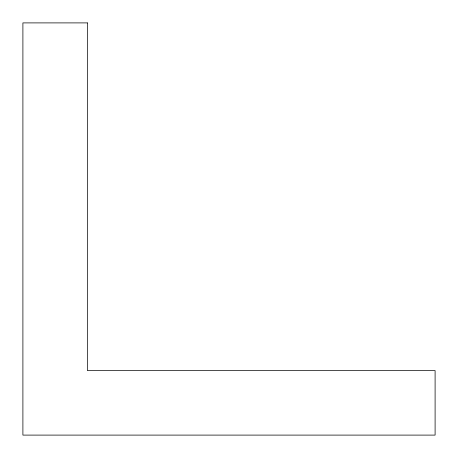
<?xml version="1.0" encoding="UTF-8"?>
<svg xmlns="http://www.w3.org/2000/svg" width="458" height="458" viewBox="0 0 458 458"><rect width="100%" height="100%" fill="white"/><g stroke="black" fill="none" stroke-linecap="round" stroke-linejoin="round"><path stroke-width="0.69" d="M87.409 22.9L22.9 22.9L22.9 435.1L435.1 435.1L435.1 370.591L87.409 370.591L87.409 22.9"/></g></svg>
